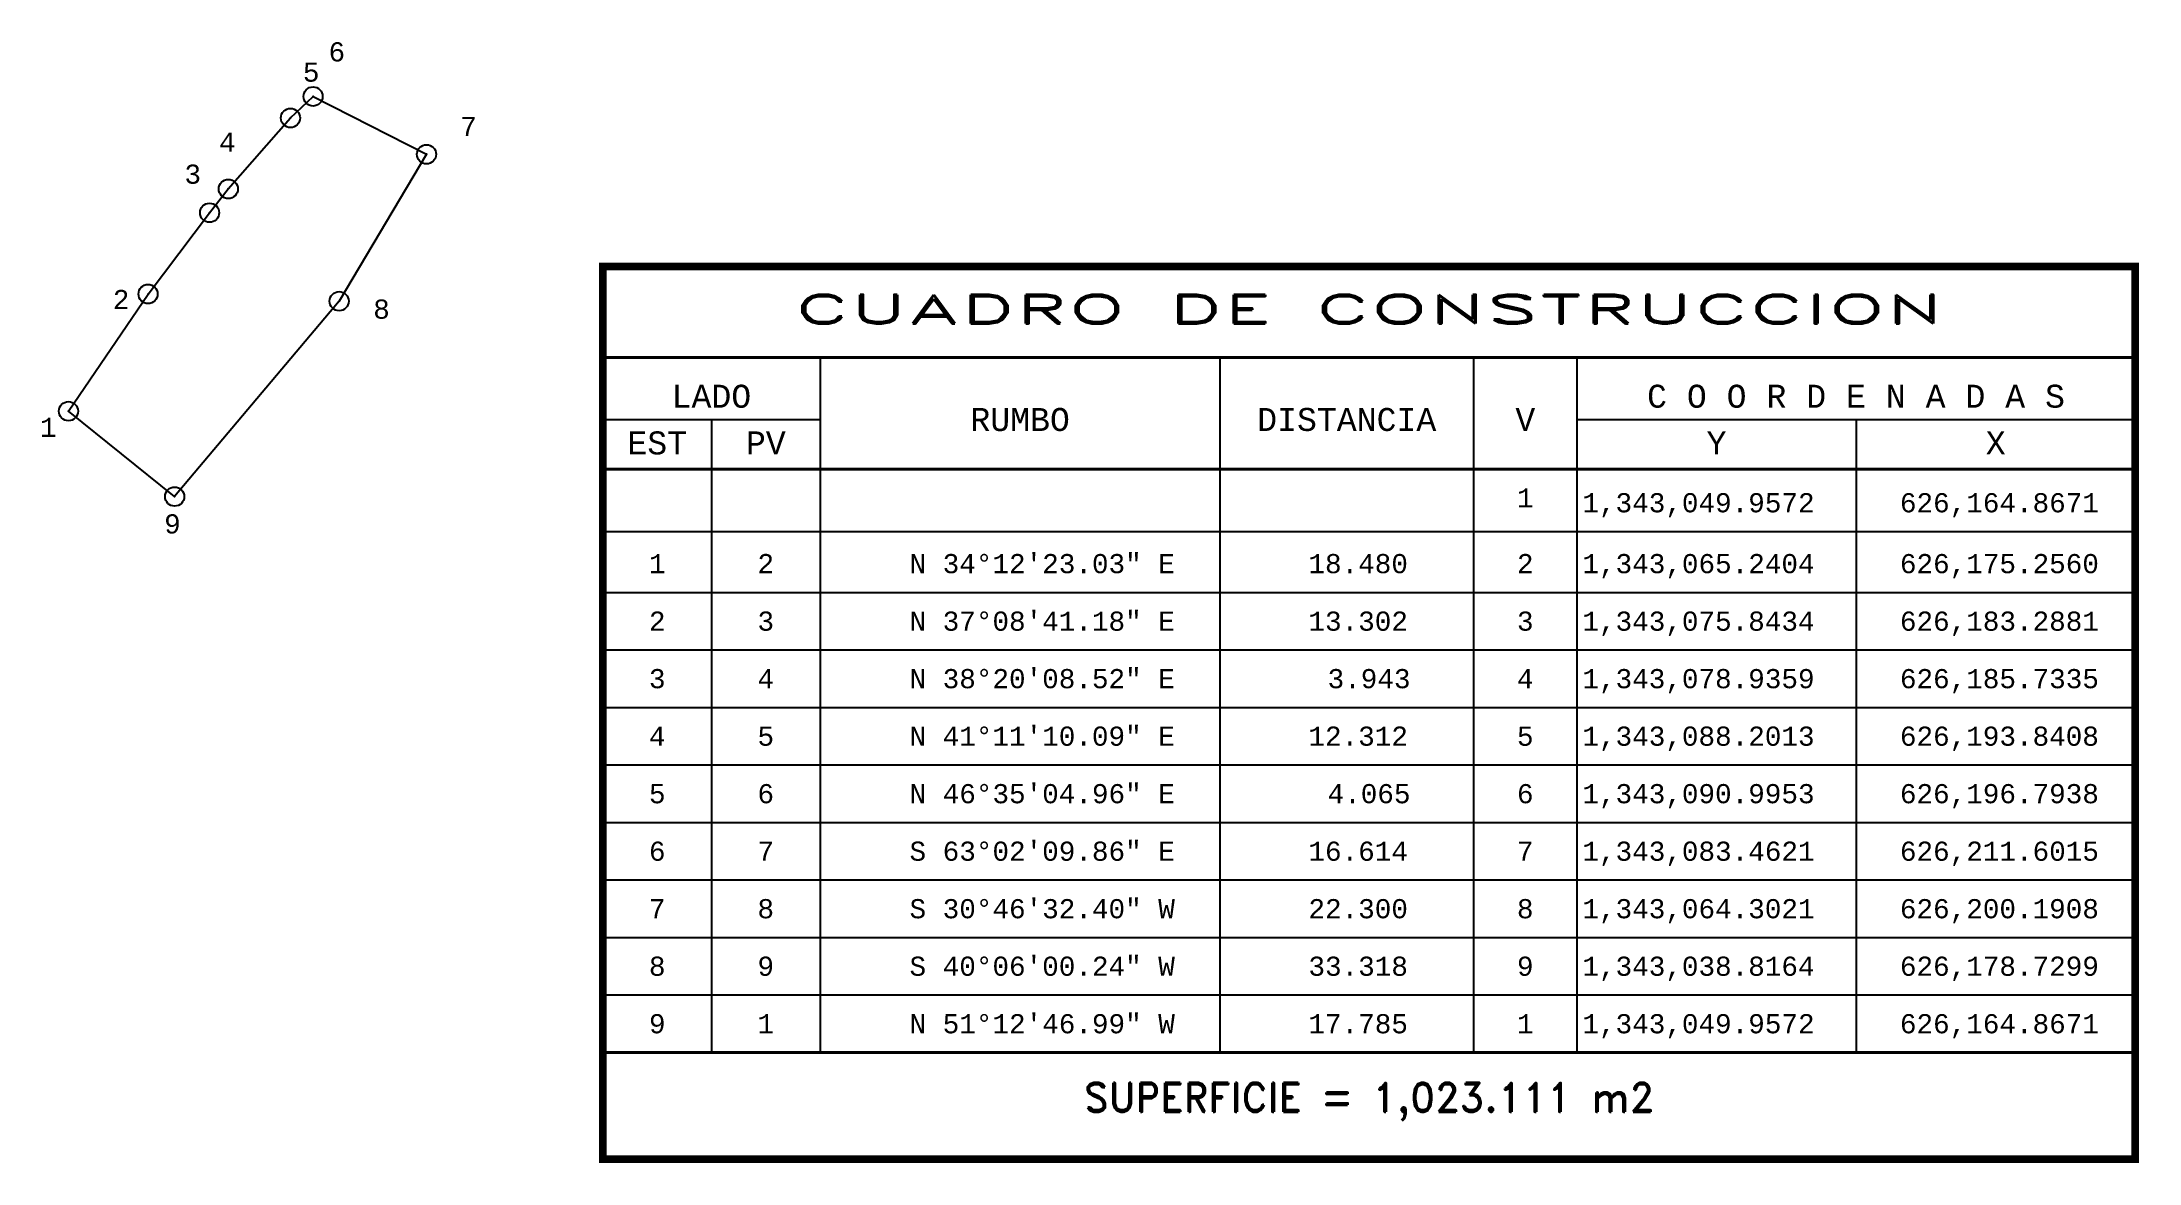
# Model space of a CAD drawing. Header units: millimetres. Extents: x 626161 to 626435, y 1342952 to 1343098.
import ezdxf
from ezdxf.enums import TextEntityAlignment as Align

# ---------------------------------------------------------------- set-up
doc = ezdxf.new("R2010")
doc.units = ezdxf.units.MM
doc.header["$PDMODE"] = 32
doc.header["$PDSIZE"] = 2.5
for name, color, linetype in [('CVL_CUADCON', 1, 'Continuous'), ('CVL_CUADCON_LIN', 8, 'Continuous'), ('CVL_CUADCON_TIT', 1, 'Continuous'), ('CVL_CUADCON_TX', 2, 'Continuous'), ('CVL_PUNTO', 2, 'Continuous'), ('CVL_PUNTO_NUM', 2, 'Continuous')]:
    doc.layers.add(name, color=color, linetype=linetype)
doc.styles.add('HUECA1', font='hueca1.shx')
doc.styles.add('MONOTXT4', font='monotxt4.shx')

msp = doc.modelspace()

# ---------------------------------------------------------------- linework, layer by layer
at = {"layer": 'CVL_CUADCON', "color": 1, "linetype": 'Continuous', "const_width": 1, "flags": 128}
msp.add_lwpolyline([(626234.62, 1343068.83), (626434.55, 1343068.83), (626434.55, 1342952.41), (626234.62, 1342952.41)], close=True, dxfattribs=at)
at = {"layer": 'CVL_CUADCON', "color": 1, "linetype": 'Continuous', "const_width": 0.375, "flags": 128}
for points in [[(626234.62, 1343056.96), (626434.55, 1343056.96)], [(626234.62, 1343042.41), (626434.55, 1343042.41)], [(626234.62, 1342966.33), (626434.55, 1342966.33)]]:
    msp.add_lwpolyline(points, dxfattribs=at)
at = {"layer": 'CVL_CUADCON_LIN', "color": 8, "linetype": 'Continuous'}
for p, q in [((626262.94, 1343056.96), (626262.94, 1342966.33)), ((626315.12, 1343056.96), (626315.12, 1342966.33)), ((626348.23, 1343056.96), (626348.23, 1342966.33)), ((626361.69, 1343056.96), (626361.69, 1342966.33)), ((626234.62, 1343048.89), (626262.94, 1343048.89)), ((626248.77, 1343048.89), (626248.77, 1342966.33)), ((626361.69, 1343048.89), (626434.55, 1343048.89)), ((626398.12, 1343048.89), (626398.12, 1342966.33)), ((626234.62, 1343034.27), (626434.55, 1343034.27)), ((626234.62, 1343026.33), (626434.55, 1343026.33)), ((626234.62, 1343018.83), (626434.55, 1343018.83)), ((626234.62, 1343011.33), (626434.55, 1343011.33)), ((626234.62, 1343003.83), (626434.55, 1343003.83)), ((626234.62, 1342996.33), (626434.55, 1342996.33)), ((626234.62, 1342988.83), (626434.55, 1342988.83)), ((626234.62, 1342981.33), (626434.55, 1342981.33)), ((626234.62, 1342973.83), (626434.55, 1342973.83)), ((626234.62, 1342966.33), (626434.55, 1342966.33))]:
    msp.add_line(p, q, dxfattribs=at)
at = {"layer": 'CVL_CUADCON_TIT', "color": 0, "ltscale": 0.5, "flags": 128}
msp.add_lwpolyline([(626196.79, 1343091), (626211.6, 1343083.46), (626200.19, 1343064.3), (626178.73, 1343038.82), (626164.87, 1343049.96), (626175.26, 1343065.24), (626183.29, 1343075.84), (626185.73, 1343078.94), (626193.84, 1343088.2), (626196.79, 1343091)], dxfattribs=at)
at = {"layer": 'CVL_PUNTO', "color": 2}
for p in [(626196.79, 1343091), (626193.84, 1343088.2), (626211.6, 1343083.46), (626185.73, 1343078.94), (626183.29, 1343075.84), (626175.26, 1343065.24), (626200.19, 1343064.3), (626164.87, 1343049.96), (626178.73, 1343038.82)]:
    msp.add_point(p, dxfattribs=at)

# ---------------------------------------------------------------- texts
at = {"layer": 'CVL_CUADCON_TIT', "color": 1, "style": 'HUECA1', "width": 1.758658}
msp.add_text('CUADRO DE CONSTRUCCION', height=3.75, dxfattribs=at).set_placement((626259.62, 1343061.4), (626409.55, 1343061.4), align=Align.FIT)
at = {"layer": 'CVL_CUADCON_TIT', "color": 1, "style": 'MONOTXT4'}
for s, p in [('LADO', (626248.77, 1343050.41)), ('C O O R D E N A D A S', (626398.12, 1343050.41)), ('EST', (626241.7, 1343044.32)), ('PV', (626255.87, 1343044.32)), ('Y', (626379.92, 1343044.32)), ('X', (626416.35, 1343044.32))]:
    msp.add_text(s, height=3, dxfattribs=at).set_placement(p, align=Align.CENTER)
at = {"layer": 'CVL_CUADCON_TIT', "color": 1}
for s, height, style, p in [('RUMBO', 3, 'MONOTXT4', (626289.05, 1343048.88)), ('DISTANCIA', 3, 'MONOTXT4', (626331.67, 1343048.88)), ('V', 3, 'MONOTXT4', (626354.97, 1343048.88)), ('SUPERFICIE = 1,023.111 m2', 3.75, 'HUECA1', (626334.59, 1342959.91))]:
    msp.add_text(s, height=height, dxfattribs=dict(at, style=style)).set_placement(p, align=Align.MIDDLE)
at = {"layer": 'CVL_CUADCON_TX', "color": 2, "style": 'MONOTXT4'}
for s, p in [('1', (626354.96, 1343037.4)), ('1', (626241.7, 1343028.83)), ('2', (626255.86, 1343028.83)), ('2', (626354.96, 1343028.83)), ('2', (626241.7, 1343021.33)), ('3', (626255.86, 1343021.33)), ('3', (626354.96, 1343021.33)), ('3', (626241.7, 1343013.83)), ('4', (626255.86, 1343013.83)), ('4', (626354.96, 1343013.83)), ('4', (626241.7, 1343006.33)), ('5', (626255.86, 1343006.33)), ('5', (626354.96, 1343006.33)), ('5', (626241.7, 1342998.83)), ('6', (626255.86, 1342998.83)), ('6', (626354.96, 1342998.83)), ('6', (626241.7, 1342991.33)), ('7', (626255.86, 1342991.33)), ('7', (626354.96, 1342991.33)), ('7', (626241.7, 1342983.83)), ('8', (626255.86, 1342983.83)), ('8', (626354.96, 1342983.83)), ('8', (626241.7, 1342976.33)), ('9', (626255.86, 1342976.33)), ('9', (626354.96, 1342976.33)), ('9', (626241.7, 1342968.83)), ('1', (626255.86, 1342968.83)), ('1', (626354.96, 1342968.83))]:
    msp.add_text(s, height=2.5, dxfattribs=at).set_placement(p, align=Align.CENTER)
for s, p in [('1,343,049.9572', (626362.42, 1343036.77)), ('626,164.8671', (626403.85, 1343036.77)), ('N 34%%d12\'23.03" E', (626274.62, 1343028.83)), ('18.480', (626326.67, 1343028.83)), ('1,343,065.2404', (626362.42, 1343028.83)), ('626,175.2560', (626403.85, 1343028.83)), ('N 37%%d08\'41.18" E', (626274.62, 1343021.33)), ('13.302', (626326.67, 1343021.33)), ('1,343,075.8434', (626362.42, 1343021.33)), ('626,183.2881', (626403.85, 1343021.33)), ('N 38%%d20\'08.52" E', (626274.62, 1343013.83)), ('3.943', (626329.17, 1343013.83)), ('1,343,078.9359', (626362.42, 1343013.83)), ('626,185.7335', (626403.85, 1343013.83)), ('N 41%%d11\'10.09" E', (626274.62, 1343006.33)), ('12.312', (626326.67, 1343006.33)), ('1,343,088.2013', (626362.42, 1343006.33)), ('626,193.8408', (626403.85, 1343006.33)), ('N 46%%d35\'04.96" E', (626274.62, 1342998.83)), ('4.065', (626329.17, 1342998.83)), ('1,343,090.9953', (626362.42, 1342998.83)), ('626,196.7938', (626403.85, 1342998.83)), ('S 63%%d02\'09.86" E', (626274.62, 1342991.33)), ('16.614', (626326.67, 1342991.33)), ('1,343,083.4621', (626362.42, 1342991.33)), ('626,211.6015', (626403.85, 1342991.33)), ('S 30%%d46\'32.40" W', (626274.62, 1342983.83)), ('22.300', (626326.67, 1342983.83)), ('1,343,064.3021', (626362.42, 1342983.83)), ('626,200.1908', (626403.85, 1342983.83)), ('S 40%%d06\'00.24" W', (626274.62, 1342976.33)), ('33.318', (626326.67, 1342976.33)), ('1,343,038.8164', (626362.42, 1342976.33)), ('626,178.7299', (626403.85, 1342976.33)), ('N 51%%d12\'46.99" W', (626274.62, 1342968.83)), ('17.785', (626326.67, 1342968.83)), ('1,343,049.9572', (626362.42, 1342968.83)), ('626,164.8671', (626403.85, 1342968.83))]:
    msp.add_text(s, height=2.5, dxfattribs=at).set_placement(p)
at = {"layer": 'CVL_PUNTO_NUM', "color": 2, "style": 'MONOTXT4'}
for s, p in [('6', (626198.81, 1343095.57)), ('5', (626195.46, 1343092.93)), ('7', (626216, 1343085.83)), ('4', (626184.52, 1343083.79)), ('3', (626180.01, 1343079.62)), ('2', (626170.66, 1343063.27)), ('8', (626204.64, 1343062.02)), ('1', (626161.15, 1343046.61)), ('9', (626177.36, 1343034.01))]:
    msp.add_text(s, height=2.5, dxfattribs=at).set_placement(p)

doc.saveas('drawing.dxf')
